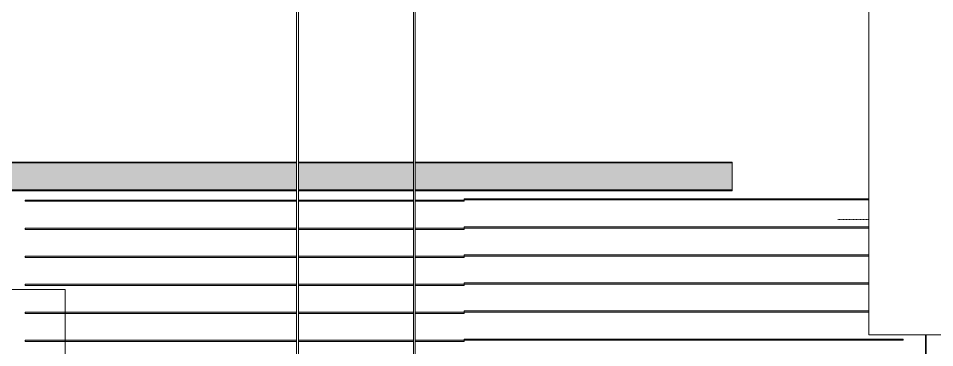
# Model space of a CAD drawing. Header units: inches. Extents: x 3 to 119514, y -26002 to 104775.
# Drawn here: x 22290 to 22816, y -22443 to -22254 of the extents above; entities that cross this region are included whole.
import ezdxf

# ---------------------------------------------------------------- set-up
doc = ezdxf.new("R2010")
doc.units = ezdxf.units.IN
doc.header["$MEASUREMENT"] = 0
doc.linetypes.add('Dash', pattern=[0.25, 0.125, -0.125])
for name, color, linetype, lineweight in [('A-DETL', 90, 'Continuous', 9), ('A-GENM', 13, 'Continuous', 9), ('A-ROOF', 132, 'Continuous', 9), ('A-WALL', 113, 'Continuous', 9), ('E-LITE-EQPM-IDEN', 33, 'Continuous', 9)]:
    doc.layers.add(name, color=color, linetype=linetype, lineweight=lineweight)

# ---------------------------------------------------------------- blocks, each defined once
blk = doc.blocks.new('Generic Models 7_Generic Models 1_6_Generic Models 1_6 _ Generic Models 7_Generic Models 1_337419_3 - Generic Models 7_Generic Models 1_6_Generic Models 1_6 _ Generic Models 7_Generic Models 1_337419_312901-367661-Site Lighting Plan')
at = {"layer": 'A-GENM'}
h = blk.add_hatch(dxfattribs=at)
h.set_pattern_fill('FP_2', color=256, style=0, pattern_type=2)
h.set_pattern_definition([(0, (0, 0), (192, 48), [7.92, -136.08, 7.92, -136.08, -768]), (0, (0, 0), (192, 48), [-288, 7.92, -280.08, 7.92, -136.08, -336]), (0, (0, 0), (192, 48), [-720, 7.92, -88.08, 7.92, -232.08]), (120, (72, 24), (-137.56922, 142.27688), [7.92, -136.08, 7.92, -136.08, -768]), (120, (72, 24), (-137.56922, 142.27688), [-288, 7.92, -280.08, 7.92, -136.08, -336]), (120, (72, 24), (-137.56922, 142.27688), [-720, 7.92, -88.08, 7.92, -232.08]), (240, (96, 120), (-54.43078, -190.27688), [7.92, -136.08, 7.92, -136.08, -768]), (240, (96, 120), (-54.43078, -190.27688), [-288, 7.92, -280.08, 7.92, -136.08, -336]), (240, (96, 120), (-54.43078, -190.27688), [-720, 7.92, -88.08, 7.92, -232.08])])
h.paths.add_polyline_path([(21963.34, -22790.3), (21963.61, -22519.05), (21968.96, -22519.05), (21969.05, -22470.33), (21994.89, -22470.33), (21994.89, -21132.8), (21961.02, -21132.8), (21961.02, -22790.3)], flags=0)
h.paths.add_polyline_path([(22810.7, -22446.68), (22811.14, -22446.68), (22811.14, -22435.8), (22810.7, -22435.8)], flags=0)
blk = doc.blocks.new('Generic Models 5 - Generic Models 4-422911-Site Lighting Plan')
at = {"layer": 'A-GENM'}
for p, q in [((22516.99, -20768.68), (22516.99, -23030.67)), ((22517.99, -23030.67), (22517.99, -20768.68))]:
    blk.add_line(p, q, dxfattribs=at)
blk = doc.blocks.new('Generic Models 6 - Generic Models 4-422932-Site Lighting Plan')
at = {"layer": 'A-GENM'}
for p, q in [((22449.99, -20768.68), (22449.99, -23030.67)), ((22450.99, -23030.67), (22450.99, -20768.68))]:
    blk.add_line(p, q, dxfattribs=at)
blk = doc.blocks.new('Generic Models _hting Plan84')
at = {"layer": 'A-GENM'}
h = blk.add_hatch(color=10, dxfattribs=at)
h.paths.add_polyline_path([(22546.14, -22407.44), (22546.14, -22406.75), (22517.99, -22406.75), (22517.99, -22407.44)], flags=0)
h.paths.add_polyline_path([(22516.99, -22407.44), (22516.99, -22406.75), (22450.99, -22406.75), (22450.99, -22407.44)], flags=0)
h.paths.add_polyline_path([(22449.99, -22407.44), (22449.99, -22406.75), (22294.36, -22406.75), (22294.36, -22407.44), (22431.63, -22407.44)], flags=0)
at = {"layer": 'A-GENM', "color": 253}
for p, q in [((22294.36, -22407.44), (22294.36, -22406.75)), ((22294.36, -22406.75), (22449.99, -22406.75)), ((22450.99, -22406.75), (22516.99, -22406.75)), ((22517.99, -22406.75), (22546.14, -22406.75)), ((22546.14, -22406.75), (22546.14, -22407.44)), ((22546.14, -22407.38), (22546.14, -22406.81)), ((22294.36, -22407.44), (22449.99, -22407.44)), ((22450.99, -22407.44), (22516.99, -22407.44)), ((22517.99, -22407.44), (22546.14, -22407.44))]:
    blk.add_line(p, q, dxfattribs=at)
blk = doc.blocks.new('Generic Models _hting Plan85')
at = {"layer": 'A-GENM'}
h = blk.add_hatch(color=10, dxfattribs=at)
h.paths.add_polyline_path([(22546.14, -22423.52), (22546.14, -22422.83), (22517.99, -22422.83), (22517.99, -22423.52)], flags=0)
h.paths.add_polyline_path([(22516.99, -22423.52), (22516.99, -22422.83), (22450.99, -22422.83), (22450.99, -22423.52)], flags=0)
h.paths.add_polyline_path([(22449.99, -22423.52), (22449.99, -22422.83), (22294.36, -22422.83), (22294.36, -22423.52), (22431.63, -22423.52)], flags=0)
at = {"layer": 'A-GENM', "color": 253}
for p, q in [((22294.36, -22423.52), (22294.36, -22422.83)), ((22294.36, -22422.83), (22449.99, -22422.83)), ((22450.99, -22422.83), (22516.99, -22422.83)), ((22517.99, -22422.83), (22546.14, -22422.83)), ((22546.14, -22422.83), (22546.14, -22423.52)), ((22546.14, -22423.46), (22546.14, -22422.9)), ((22294.36, -22423.52), (22449.99, -22423.52)), ((22450.99, -22423.52), (22516.99, -22423.52)), ((22517.99, -22423.52), (22546.14, -22423.52))]:
    blk.add_line(p, q, dxfattribs=at)
blk = doc.blocks.new('Generic Models _hting Plan86')
at = {"layer": 'A-GENM'}
h = blk.add_hatch(color=10, dxfattribs=at)
h.paths.add_polyline_path([(22546.14, -22439.6), (22546.14, -22438.92), (22517.99, -22438.92), (22517.99, -22439.6)], flags=0)
h.paths.add_polyline_path([(22516.99, -22439.6), (22516.99, -22438.92), (22450.99, -22438.92), (22450.99, -22439.6)], flags=0)
h.paths.add_polyline_path([(22431.63, -22439.6), (22449.99, -22439.6), (22449.99, -22438.92), (22294.36, -22438.92), (22294.36, -22439.6)], flags=0)
at = {"layer": 'A-GENM', "color": 253}
for p, q in [((22294.36, -22439.6), (22294.36, -22438.92)), ((22294.36, -22438.92), (22449.99, -22438.92)), ((22450.99, -22438.92), (22516.99, -22438.92)), ((22517.99, -22438.92), (22546.14, -22438.92)), ((22546.14, -22438.92), (22546.14, -22439.6)), ((22294.36, -22439.6), (22449.99, -22439.6)), ((22450.99, -22439.6), (22516.99, -22439.6)), ((22517.99, -22439.6), (22546.14, -22439.6)), ((22546.14, -22439.54), (22546.14, -22438.98))]:
    blk.add_line(p, q, dxfattribs=at)
blk = doc.blocks.new('Generic Models _hting Plan87')
at = {"layer": 'A-GENM'}
blk.add_hatch(color=10, dxfattribs=at).paths.add_polyline_path([(22778.14, -22406.69), (22778.14, -22406), (22546.14, -22406), (22546.14, -22406.69), (22645.43, -22406.69)], flags=0)
at = {"layer": 'A-GENM', "color": 253}
for p, q in [((22546.14, -22406.69), (22546.14, -22406)), ((22546.14, -22406), (22778.14, -22406)), ((22546.14, -22406.69), (22778.14, -22406.69))]:
    blk.add_line(p, q, dxfattribs=at)
blk = doc.blocks.new('Generic Models _hting Plan88')
at = {"layer": 'A-GENM'}
blk.add_hatch(color=10, dxfattribs=at).paths.add_polyline_path([(22778.14, -22422.77), (22778.14, -22422.08), (22546.14, -22422.08), (22546.14, -22422.77), (22645.43, -22422.77)], flags=0)
at = {"layer": 'A-GENM', "color": 253}
for p, q in [((22546.14, -22422.77), (22546.14, -22422.08)), ((22546.14, -22422.08), (22778.14, -22422.08)), ((22546.14, -22422.77), (22778.14, -22422.77))]:
    blk.add_line(p, q, dxfattribs=at)
blk = doc.blocks.new('Generic Models _hting Plan89')
at = {"layer": 'A-GENM'}
blk.add_hatch(color=10, dxfattribs=at).paths.add_polyline_path([(22797.92, -22438.85), (22797.92, -22438.17), (22546.14, -22438.17), (22546.14, -22438.85), (22645.43, -22438.85)], flags=0)
at = {"layer": 'A-GENM', "color": 253}
for p, q in [((22546.14, -22438.85), (22546.14, -22438.17)), ((22546.14, -22438.17), (22797.92, -22438.17)), ((22546.14, -22438.85), (22797.92, -22438.85)), ((22797.92, -22438.17), (22797.92, -22438.85)), ((22797.93, -22438.79), (22797.93, -22438.23))]:
    blk.add_line(p, q, dxfattribs=at)
blk = doc.blocks.new('Generic Models _hting Plan90')
at = {"layer": 'A-GENM'}
h = blk.add_hatch(color=10, dxfattribs=at)
h.paths.add_polyline_path([(22546.14, -22359.19), (22546.14, -22358.5), (22517.99, -22358.5), (22517.99, -22359.19)], flags=0)
h.paths.add_polyline_path([(22516.99, -22359.19), (22516.99, -22358.5), (22450.99, -22358.5), (22450.99, -22359.19)], flags=0)
h.paths.add_polyline_path([(22431.63, -22359.19), (22449.99, -22359.19), (22449.99, -22358.5), (22294.36, -22358.5), (22294.36, -22359.19)], flags=0)
at = {"layer": 'A-GENM', "color": 253}
for p, q in [((22294.36, -22359.19), (22294.36, -22358.5)), ((22294.36, -22358.5), (22449.99, -22358.5)), ((22294.36, -22359.19), (22449.99, -22359.19)), ((22450.99, -22358.5), (22516.99, -22358.5)), ((22450.99, -22359.19), (22516.99, -22359.19)), ((22517.99, -22358.5), (22546.14, -22358.5)), ((22517.99, -22359.19), (22546.14, -22359.19)), ((22546.14, -22358.5), (22546.14, -22359.19)), ((22546.14, -22359.13), (22546.14, -22358.56))]:
    blk.add_line(p, q, dxfattribs=at)
blk = doc.blocks.new('Generic Models _hting Plan91')
at = {"layer": 'A-GENM'}
h = blk.add_hatch(color=10, dxfattribs=at)
h.paths.add_polyline_path([(22546.14, -22375.27), (22546.14, -22374.58), (22517.99, -22374.58), (22517.99, -22375.27)], flags=0)
h.paths.add_polyline_path([(22516.99, -22375.27), (22516.99, -22374.58), (22450.99, -22374.58), (22450.99, -22375.27)], flags=0)
h.paths.add_polyline_path([(22449.99, -22375.27), (22449.99, -22374.58), (22294.36, -22374.58), (22294.36, -22375.27), (22431.63, -22375.27)], flags=0)
at = {"layer": 'A-GENM', "color": 253}
for p, q in [((22294.36, -22375.27), (22294.36, -22374.58)), ((22294.36, -22374.58), (22449.99, -22374.58)), ((22294.36, -22375.27), (22449.99, -22375.27)), ((22450.99, -22374.58), (22516.99, -22374.58)), ((22450.99, -22375.27), (22516.99, -22375.27)), ((22517.99, -22374.58), (22546.14, -22374.58)), ((22517.99, -22375.27), (22546.14, -22375.27)), ((22546.14, -22374.58), (22546.14, -22375.27)), ((22546.14, -22375.21), (22546.14, -22374.65))]:
    blk.add_line(p, q, dxfattribs=at)
blk = doc.blocks.new('Generic Models _hting Plan92')
at = {"layer": 'A-GENM'}
h = blk.add_hatch(color=10, dxfattribs=at)
h.paths.add_polyline_path([(22546.14, -22391.35), (22546.14, -22390.67), (22517.99, -22390.67), (22517.99, -22391.35)], flags=0)
h.paths.add_polyline_path([(22516.99, -22391.35), (22516.99, -22390.67), (22450.99, -22390.67), (22450.99, -22391.35)], flags=0)
h.paths.add_polyline_path([(22449.99, -22391.35), (22449.99, -22390.67), (22294.36, -22390.67), (22294.36, -22391.35), (22431.63, -22391.35)], flags=0)
at = {"layer": 'A-GENM', "color": 253}
for p, q in [((22294.36, -22391.35), (22294.36, -22390.67)), ((22294.36, -22390.67), (22449.99, -22390.67)), ((22294.36, -22391.35), (22449.99, -22391.35)), ((22450.99, -22390.67), (22516.99, -22390.67)), ((22450.99, -22391.35), (22516.99, -22391.35)), ((22517.99, -22390.67), (22546.14, -22390.67)), ((22517.99, -22391.35), (22546.14, -22391.35)), ((22546.14, -22390.67), (22546.14, -22391.35)), ((22546.14, -22391.29), (22546.14, -22390.73))]:
    blk.add_line(p, q, dxfattribs=at)
blk = doc.blocks.new('Generic Models _hting Plan93')
at = {"layer": 'A-GENM'}
blk.add_hatch(color=10, dxfattribs=at).paths.add_polyline_path([(22778.14, -22358.44), (22778.14, -22357.75), (22546.14, -22357.75), (22546.14, -22358.44), (22645.43, -22358.44)], flags=0)
at = {"layer": 'A-GENM', "color": 253}
for p, q in [((22546.14, -22358.44), (22546.14, -22357.75)), ((22546.14, -22357.75), (22778.14, -22357.75)), ((22546.14, -22358.44), (22778.14, -22358.44))]:
    blk.add_line(p, q, dxfattribs=at)
blk = doc.blocks.new('Generic Models _hting Plan94')
at = {"layer": 'A-GENM'}
blk.add_hatch(color=10, dxfattribs=at).paths.add_polyline_path([(22778.14, -22374.52), (22778.14, -22373.83), (22546.14, -22373.83), (22546.14, -22374.52), (22645.43, -22374.52)], flags=0)
at = {"layer": 'A-GENM', "color": 253}
for p, q in [((22546.14, -22374.52), (22546.14, -22373.83)), ((22546.14, -22373.83), (22778.14, -22373.83)), ((22546.14, -22374.52), (22778.14, -22374.52))]:
    blk.add_line(p, q, dxfattribs=at)
blk = doc.blocks.new('Generic Models _hting Plan95')
at = {"layer": 'A-GENM'}
blk.add_hatch(color=10, dxfattribs=at).paths.add_polyline_path([(22778.14, -22390.6), (22778.14, -22389.92), (22546.14, -22389.92), (22546.14, -22390.6), (22645.43, -22390.6)], flags=0)
at = {"layer": 'A-GENM', "color": 253}
for p, q in [((22546.14, -22390.6), (22546.14, -22389.92)), ((22546.14, -22389.92), (22778.14, -22389.92)), ((22546.14, -22390.6), (22778.14, -22390.6))]:
    blk.add_line(p, q, dxfattribs=at)
blk = doc.blocks.new('detail_Ryan_rvt-1-Site Lighting Plan')
at = {"color": 253, "lineweight": 9}
for name in ['Generic Models 6 - Generic Models 4-422932-Site Lighting Plan', 'Generic Models 5 - Generic Models 4-422911-Site Lighting Plan', 'Generic Models 7_Generic Models 1_6_Generic Models 1_6 _ Generic Models 7_Generic Models 1_337419_3 - Generic Models 7_Generic Models 1_6_Generic Models 1_6 _ Generic Models 7_Generic Models 1_337419_312901-367661-Site Lighting Plan', 'Generic Models _hting Plan90', 'Generic Models _hting Plan93', 'Generic Models _hting Plan91', 'Generic Models _hting Plan94', 'Generic Models _hting Plan92', 'Generic Models _hting Plan95', 'Generic Models _hting Plan84', 'Generic Models _hting Plan87', 'Generic Models _hting Plan85', 'Generic Models _hting Plan88', 'Generic Models _hting Plan86', 'Generic Models _hting Plan89']:
    blk.add_blockref(name, (0, 0), dxfattribs=at)
blk = doc.blocks.new('Lighting Fixture Tag - Boxed-976796-Site Lighting Plan')
at = {"layer": 'E-LITE-EQPM-IDEN'}
for p, q in [((-0.1875, 0.09375), (0.1875, 0.09375)), ((-0.1875, -0.08612), (-0.1875, 0.09375)), ((0.1875, -0.08612), (0.1875, 0.09375)), ((-0.1875, -0.08612), (0.1875, -0.08612))]:
    blk.add_line(p, q, dxfattribs=at)

msp = doc.modelspace()

# ---------------------------------------------------------------- hatches: boundary and pattern name
at = {"layer": 'A-WALL', "lineweight": 5}
h = msp.add_hatch(color=256, dxfattribs=at)
h.paths.add_polyline_path([(22699.76523, -22352.67781), (22699.76523, -22337.17781), (22517.98849, -22337.17781), (22517.98849, -22352.67781), (22645.42897, -22352.67781)], flags=0)
h.paths.add_polyline_path([(22516.98849, -22352.67781), (22516.98849, -22337.17781), (22450.98849, -22337.17781), (22450.98849, -22352.67781)], flags=0)
h.paths.add_polyline_path([(22449.98849, -22352.67781), (22449.98849, -22337.17781), (22059.70858, -22337.17781), (22072.32773, -22349.79696), (22072.32773, -22352.67781), (22431.63366, -22352.67781)], flags=0)
h = msp.add_hatch(color=256, dxfattribs=at)
h.paths.add_polyline_path([(22699.76523, -22337.17781), (22699.76523, -22336.67781), (22517.98849, -22336.67781), (22517.98849, -22337.17781)], flags=0)
h.paths.add_polyline_path([(22516.98849, -22337.17781), (22516.98849, -22336.67781), (22450.98849, -22336.67781), (22450.98849, -22337.17781)], flags=0)
h.paths.add_polyline_path([(22449.98849, -22337.17781), (22449.98849, -22336.67781), (22072.82773, -22336.82879), (22072.4787, -22337.17781), (22431.63366, -22337.17781)], flags=0)
h = msp.add_hatch(color=256, dxfattribs=at)
h.paths.add_polyline_path([(22699.76523, -22353.17781), (22699.76523, -22352.67781), (22517.98849, -22352.67781), (22517.98849, -22353.17781), (22645.42897, -22353.17781)], flags=0)
h.paths.add_polyline_path([(22516.98849, -22353.17781), (22516.98849, -22352.67781), (22450.98849, -22352.67781), (22450.98849, -22353.17781)], flags=0)
h.paths.add_polyline_path([(22449.98849, -22353.17781), (22449.98849, -22352.67781), (22072.4787, -22352.67781), (22072.9787, -22353.17781), (22431.63366, -22353.17781)], flags=0)

# ---------------------------------------------------------------- linework, layer by layer
at = {"layer": 'A-DETL', "linetype": 'Dash'}
msp.add_line((22760.4857, -22369.55281), (22778.13923, -22369.55281), dxfattribs=at)
at = {"layer": 'A-ROOF'}
for p, q in [((22778.13923, -21120.45299), (22778.13923, -22435.80381)), ((22778.13923, -22435.80381), (23157.92148, -22435.80381)), ((22810.70273, -22446.67781), (22810.70273, -22435.80381)), ((22811.14023, -22435.80381), (22811.14023, -22446.67781))]:
    msp.add_line(p, q, dxfattribs=at)
at = {"layer": 'A-WALL'}
for p, q in [((22449.98849, -22337.17781), (22059.70858, -22337.17781)), ((22449.98849, -22336.67781), (22072.82773, -22336.67781)), ((22516.98849, -22336.67781), (22450.98849, -22336.67781)), ((22516.98849, -22337.17781), (22450.98849, -22337.17781)), ((22699.76523, -22336.67781), (22517.98849, -22336.67781)), ((22699.76523, -22337.17781), (22517.98849, -22337.17781)), ((22699.76523, -22336.67781), (22699.76523, -22353.17781)), ((22449.98849, -22352.67781), (22072.32773, -22352.67781)), ((22449.98849, -22353.17781), (22072.82773, -22353.17781)), ((22516.98849, -22352.67781), (22450.98849, -22352.67781)), ((22516.98849, -22353.17781), (22450.98849, -22353.17781)), ((22699.76523, -22352.67781), (22517.98849, -22352.67781)), ((22699.76523, -22353.17781), (22517.98849, -22353.17781))]:
    msp.add_line(p, q, dxfattribs=at)

# ---------------------------------------------------------------- block references
at = {"lineweight": 5}
msp.add_blockref('detail_Ryan_rvt-1-Site Lighting Plan', (0, 0), dxfattribs=at)
at = {"layer": 'E-LITE-EQPM-IDEN', "xscale": 599.9999999999994, "yscale": 599.9999999999994, "zscale": 599.9999999999994}
msp.add_blockref('Lighting Fixture Tag - Boxed-976796-Site Lighting Plan', (22204.71807, -22466.11471), dxfattribs=at)

doc.saveas('drawing.dxf')
